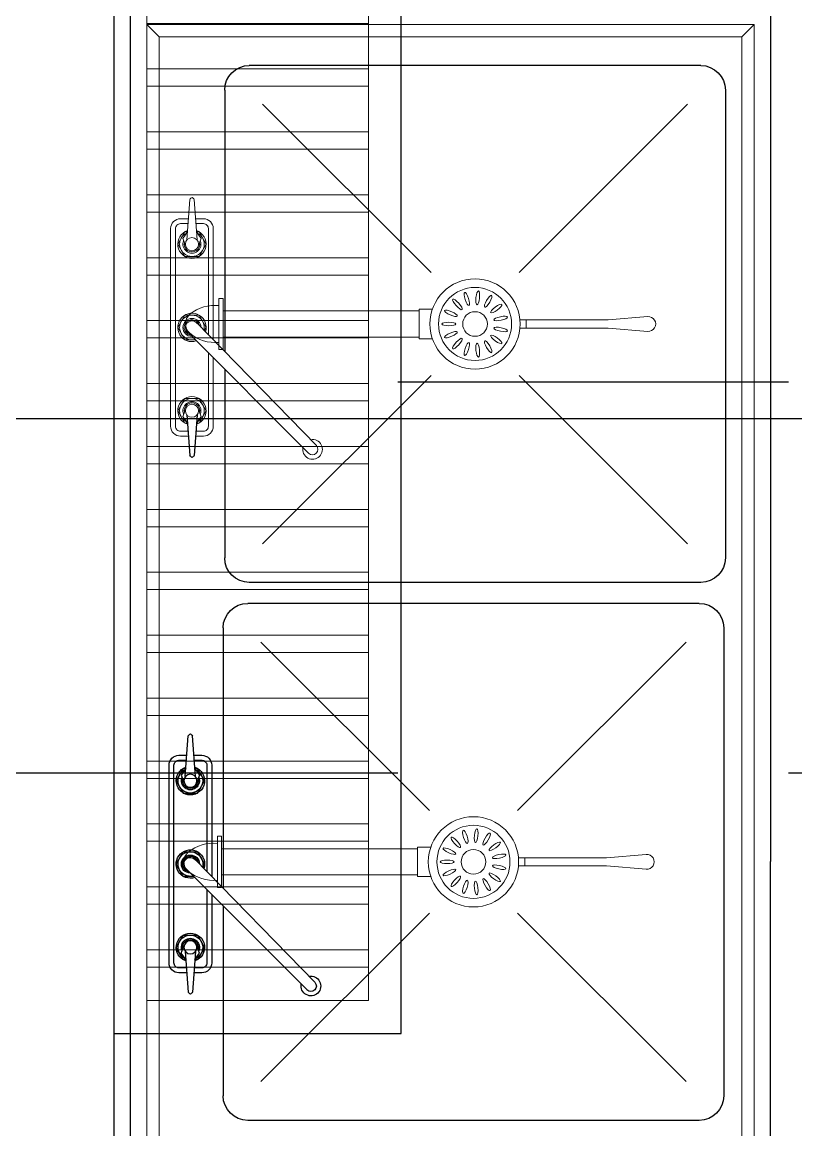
# Model space of a CAD drawing. Header units: millimetres. Extents: x 12325263 to 13848842, y -1463133 to 573208.
# Drawn here: x 12569685 to 12570628, y -836253 to -834904 of the extents above; entities that cross this region are included whole.
import ezdxf
from ezdxf.xclip import XClip

# ---------------------------------------------------------------- set-up
doc = ezdxf.new("R2010")
doc.units = ezdxf.units.MM
doc.header["$LTSCALE"] = 1000
doc.header["$XCLIPFRAME"] = 0
doc.linetypes.add('DASHED', pattern=[19.05, 12.7, -6.35])
doc.linetypes.add('DOTE', pattern=[2.42, 2, -0.2, 0.02, -0.2])
for name, color, linetype in [('A-AXIS', 16, 'DOTE'), ('A-WALL', 5, 'Continuous'), ('fur202301', 252, 'Continuous'), ('WALL', 5, 'Continuous'), ('WALL-SHATCH', 8, 'Continuous'), ('建筑-楼板开洞', 251, 'Continuous')]:
    doc.layers.add(name, color=color, linetype=linetype)

# ---------------------------------------------------------------- blocks, each defined once
blk = doc.blocks.new('adgshg13-A$C7F010FC0')
at = {"layer": 'WALL-SHATCH'}
h = blk.add_hatch(color=256, dxfattribs=at)
h.dxf.hatch_style = 1
h.paths.add_polyline_path([(-60384.2, -16880.9), (-763.2, 197.5), (12587.6, -13153.3), (12587.6, -157996), (-162964.9, -188820.4), (-171262.4, -180522.9), (-171262.4, -31310.9), (-150707.2, -10755.7), (-131860.1, -7980.9), (-99162.4, -7980.9), (-99162.4, -4980.9), (-76620.4, -4980.9), (-70107.7, -16880.9)], flags=16)
h.paths.add_polyline_path([(-60091.2, -16380.9), (-646.9, 646.9), (12987.6, -12987.6), (12987.6, -158331.9), (-163100.6, -189250.4), (-171662.4, -180688.6), (-171662.4, -31145.2), (-150777.9, -10260.7), (-131896.7, -7480.9), (-99562.4, -7480.9), (-99562.4, -4580.9), (-76365.6, -4580.9), (-69907.5, -16380.9)])
blk = doc.blocks.new('A$C4C7A72D3')
at = {"layer": 'WALL', "color": 1}
blk.add_blockref('adgshg13-A$C7F010FC0', (210433, 205503.6), dxfattribs=at)
blk = doc.blocks.new('qlzw')
at = {"layer": 'A-AXIS'}
blk.add_line((12411416.8, 1046489.8), (12486866.8, 1046489.8), dxfattribs=at)
blk = doc.blocks.new('asdgagrfffff')
for p, q in [((-22389.4, -2914.1), (-22438.9, -2917.7)), ((-22399.3, -2914.8), (-22391.3, -2909.1)), ((-22391.3, -2909.1), (-22381.9, -2912.7)), ((-22129.6, -3062.4), (-22278.1, -2913.8)), ((-22174.3, -2909.1), (-22183.8, -2912.7)), ((-22176.2, -2914.1), (-22126.8, -2917.7)), ((-22166.3, -2914.8), (-22174.3, -2909.1)), ((-22389.4, -2926.4), (-22438.9, -2922.9)), ((-22399.3, -2925.7), (-22391.3, -2931.5)), ((-22391.3, -2931.5), (-22381.9, -2927.9)), ((-22138.8, -3071.9), (-22289.1, -2925.3)), ((-22174.3, -2931.5), (-22183.8, -2927.9)), ((-22176.2, -2926.4), (-22126.8, -2922.9)), ((-22166.3, -2925.7), (-22174.3, -2931.5))]:
    blk.add_line(p, q)
for points in [[(-22150.3, -2916.1), (-22150.3, -2906.3, 0.414214), (-22162.3, -2894.3), (-22403.3, -2894.3, 0.414214), (-22415.3, -2906.3), (-22415.3, -2916.1)], [(-22156.3, -2915.6), (-22156.3, -2906.3, 0.414214), (-22162.3, -2900.3), (-22403.3, -2900.3, 0.414214), (-22409.3, -2906.3), (-22409.3, -2915.6)], [(-22415.3, -2924.5), (-22415.3, -2934.3, 0.414214), (-22403.3, -2946.3), (-22267.6, -2946.3)], [(-22409.3, -2924.9), (-22409.3, -2934.3, 0.414214), (-22403.3, -2940.3), (-22273.7, -2940.3)], [(-22251.7, -2940.3), (-22162.3, -2940.3, 0.414214), (-22156.3, -2934.3), (-22156.3, -2924.9)], [(-22245.7, -2946.3), (-22162.3, -2946.3, 0.414214), (-22150.3, -2934.3), (-22150.3, -2924.5)]]:
    blk.add_lwpolyline(points, format="xyb")
for points in [[(-22399.3, -2914.8), (-22399.3, -2911.6), (-22384.3, -2903), (-22369.3, -2911.6), (-22369.3, -2928.9), (-22384.3, -2937.6), (-22399.3, -2928.9), (-22399.3, -2925.7)], [(-22267.8, -2924.1), (-22267.8, -2911.6), (-22282.8, -2903), (-22297.8, -2911.6), (-22297.8, -2928.9), (-22282.8, -2937.6), (-22278.8, -2935.3)], [(-22166.3, -2914.8), (-22166.3, -2911.6), (-22181.3, -2903), (-22196.3, -2911.6), (-22196.3, -2928.9), (-22181.3, -2937.6), (-22166.3, -2928.9), (-22166.3, -2925.7)]]:
    blk.add_lwpolyline(points)
for centre in [(-22384.3, -2920.3), (-22181.3, -2920.3)]:
    blk.add_circle(centre, 8)
for centre, radius, start, end in [((-22384.3, -2920.3), 17.3, 197.9873, 162.0127), ((-22384.3, -2920.3), 15, 201.6352, 158.3648), ((-22384.3, -2920.3), 11, 247.3798, 112.6202), ((-22384.3, -2920.3), 9.5, 258.0456, 101.9544), ((-22282.8, -2920.3), 17.3, 342.1747, 288.4307), ((-22282.8, -2920.3), 15, 346.8271, 283.7584), ((-22282.8, -2920.3), 11, 0.9822, 269.5265), ((-22282.8, -2920.3), 9.5, 11.3739, 259.0473), ((-22282.8, -2920.3), 8, 36.4147, 232.9591), ((-22181.3, -2920.3), 17.3, 17.9873, 342.0127), ((-22181.3, -2920.3), 15, 21.6352, 338.3648), ((-22181.3, -2920.3), 11, 67.3798, 292.6202), ((-22181.3, -2920.3), 9.5, 78.0456, 281.9544), ((-22434.6, -2924.1), 7.79, 123.9817, 150.4041), ((-22434.6, -2916.4), 7.79, 209.5959, 236.0183), ((-22131.1, -2924.1), 7.79, 29.5959, 56.0183), ((-22131.1, -2916.4), 7.79, 303.9817, 330.4041), ((-22134.2, -3067.1), 12, 169.3341, 101.3715), ((-22134.2, -3067.1), 6.65, 226.0134, 46.0134)]:
    blk.add_arc(centre, radius, start, end)
blk = doc.blocks.new('asdgag2019070316031892482')
for p, q in [((0, 30), (2100, 30)), ((0, 10), (2100, 10)), ((505.8, -59), (555.3, -62.5)), ((505.8, -71.3), (555.3, -67.7)), ((110, -105), (428.7, -105)), ((450.3, -105), (680, -105)), ((765.4, -103.1), (1082.6, -103.1)), ((1104.1, -103.1), (1335.4, -103.1)), ((735.4, -683.1), (735.4, -133.1)), ((1365.4, -683.1), (1365.4, -133.1)), ((80, -685), (80, -135)), ((710, -685), (710, -135)), ((110, -715), (680, -715)), ((765.4, -713.1), (1335.4, -713.1)), ((0, -770), (1050, -770)), ((2100, -770), (1050, -770))]:
    blk.add_line(p, q)
at = {"lineweight": 0}
for p, q in [((45, -25), (30, -10)), ((282.7, -59.7), (290.7, -53.9)), ((290.7, -53.9), (300.1, -57.5)), ((507.7, -53.9), (498.2, -57.5)), ((515.7, -59.7), (507.7, -53.9)), ((292.6, -59), (243.1, -62.5)), ((552.5, -207.2), (403.9, -58.7)), ((292.6, -71.3), (243.1, -67.7)), ((282.7, -70.6), (290.7, -76.3)), ((290.7, -76.3), (300.1, -72.7)), ((543.2, -216.8), (392.9, -70.1)), ((507.7, -76.3), (498.2, -72.7)), ((515.7, -70.6), (507.7, -76.3)), ((30, -750), (45, -735))]:
    blk.add_line(p, q, dxfattribs=at)
at = {"color": 1, "lineweight": 0}
for p, q in [((363.9, -103), (363.9, -98)), ((426.1, -98), (363.9, -98)), ((426.1, -103), (363.9, -103)), ((395, -105), (395, -105)), ((426.1, -103), (426.1, -98)), ((1019.3, -101.1), (1019.3, -96.1)), ((1081.5, -96.1), (1019.3, -96.1)), ((1081.5, -101.1), (1019.3, -101.1)), ((1034.4, -101.1), (1034.4, -340.1)), ((1066.4, -101.1), (1066.4, -340.1)), ((1081.5, -101.1), (1081.5, -96.1)), ((377, -342), (413, -342)), ((1032.4, -340.1), (1032.4, -356.1)), ((1032.4, -340.1), (1068.4, -340.1)), ((1068.4, -340.1), (1068.4, -356.1))]:
    blk.add_line(p, q, dxfattribs=at)
at = {"color": 1, "lineweight": 0, "ltscale": 3}
for p, q in [((379, -103), (379, -342)), ((411, -103), (411, -342)), ((377, -342), (377, -358)), ((413, -342), (413, -358)), ((390, -464.8), (390, -472.4)), ((400, -464.8), (400, -472.4)), ((1045.4, -462.8), (1045.4, -470.5)), ((1045.4, -470.5), (1055.4, -470.5)), ((1055.4, -462.8), (1055.4, -470.5)), ((390, -472.4), (400, -472.4))]:
    blk.add_line(p, q, dxfattribs=at)
at = {"color": 1, "lineweight": 9}
for p, q in [((332.3, -356.4), (127.3, -151)), ((662.7, -151), (457.7, -356.4)), ((987.7, -354.4), (782.7, -149.1)), ((1318.1, -149.1), (1113.1, -354.4)), ((332.3, -463.6), (127.3, -669)), ((662.7, -669), (457.7, -463.6)), ((987.7, -461.7), (782.7, -667.1)), ((1318.1, -667.1), (1113.1, -461.7))]:
    blk.add_line(p, q, dxfattribs=at)
at = {"lineweight": 0}
for points in [[(2075, -750), (2075, -10), (30, -10), (30, -750), (1050, -750), (2075, -750)], [(2060, -735), (2060, -25), (45, -25), (45, -735), (2060, -735)], [(282.7, -59.7), (282.7, -56.5), (297.7, -47.8), (312.7, -56.5), (312.7, -73.8), (297.7, -82.4), (282.7, -73.8), (282.7, -70.6)], [(414.2, -68.9), (414.2, -56.5), (399.2, -47.8), (384.2, -56.5), (384.2, -73.8), (399.2, -82.4), (403.2, -80.1)], [(515.7, -59.7), (515.7, -56.5), (500.7, -47.8), (485.7, -56.5), (485.7, -73.8), (500.7, -82.4), (515.7, -73.8), (515.7, -70.6)]]:
    blk.add_lwpolyline(points, dxfattribs=at)
for points in [[(531.7, -60.9), (531.7, -51.1, 0.414214), (519.7, -39.1), (278.7, -39.1, 0.414214), (266.7, -51.1), (266.7, -60.9)], [(525.7, -60.5), (525.7, -51.1, 0.414214), (519.7, -45.1), (278.7, -45.1, 0.414214), (272.7, -51.1), (272.7, -60.5)], [(266.7, -69.3), (266.7, -79.1, 0.414214), (278.7, -91.1), (414.5, -91.1)], [(272.7, -69.7), (272.7, -79.1, 0.414214), (278.7, -85.1), (408.3, -85.1)], [(430.4, -85.1), (519.7, -85.1, 0.414214), (525.7, -79.1), (525.7, -69.7)], [(436.4, -91.1), (519.7, -91.1, 0.414214), (531.7, -79.1), (531.7, -69.3)]]:
    blk.add_lwpolyline(points, format="xyb", dxfattribs=at)
at = {"color": 1, "lineweight": 0, "ltscale": 3}
for points in [[(1045.4, -570.2), (1045.4, -470.5)], [(1055.4, -470.5), (1055.4, -570.2)], [(390, -572.2), (390, -472.4)], [(400, -472.4), (400, -572.2)]]:
    blk.add_lwpolyline(points, dxfattribs=at)
for points in [[(400, -572.2), (404, -620.4, -1.085598), (386, -620.4), (390, -572.2)], [(1055.4, -570.2), (1059.4, -618.5, -1.085598), (1041.4, -618.5), (1045.4, -570.2)]]:
    blk.add_lwpolyline(points, format="xyb", dxfattribs=at)
at = {"lineweight": 0}
for centre in [(297.7, -65.1), (500.7, -65.1)]:
    blk.add_circle(centre, 8, dxfattribs=at)
at = {"color": 1, "lineweight": 0}
for centre, radius in [((395, -410), 55), ((1050.4, -408.1), 55), ((1050.4, -408.1), 44.5), ((395, -410), 44.5), ((395, -410), 15), ((1050.4, -408.1), 15)]:
    blk.add_circle(centre, radius, dxfattribs=at)
at = {"lineweight": 0}
for centre, radius, start, end in [((297.7, -65.1), 17.3, 197.9873, 162.0127), ((297.7, -65.1), 15, 201.6352, 158.3648), ((399.2, -65.1), 17.3, 342.1747, 288.4307), ((399.2, -65.1), 15, 346.8271, 283.7584), ((500.7, -65.1), 17.3, 17.9873, 342.0127), ((500.7, -65.1), 15, 21.6352, 338.3648), ((247.5, -69), 7.79, 123.9817, 150.4041), ((247.5, -61.3), 7.79, 209.5959, 236.0183), ((297.7, -65.1), 11, 247.3798, 112.6202), ((297.7, -65.1), 9.5, 258.0456, 101.9544), ((399.2, -65.1), 11, 0.9822, 269.5265), ((399.2, -65.1), 9.5, 11.3739, 259.0473), ((399.2, -65.1), 8, 36.4147, 232.9591), ((500.7, -65.1), 11, 67.3798, 292.6202), ((500.7, -65.1), 9.5, 78.0456, 281.9544), ((547.8, -212), 12, 169.3341, 101.3715), ((547.8, -212), 6.65, 226.0134, 46.0134)]:
    blk.add_arc(centre, radius, start, end, dxfattribs=at)
at = {"color": 1, "lineweight": 0}
for centre, radius, start, end in [((420.1, -92.9), 47.8, 140.5844, 186.6414), ((394.8, -72.1), 15, 40.4249, 140.5844), ((369.8, -93.3), 47.8, 354.3678, 40.4249), ((1075.5, -90.9), 47.8, 140.5844, 186.6414), ((1050.2, -70.1), 15, 40.4249, 140.5844), ((1025.2, -91.4), 47.8, 354.3678, 40.4249)]:
    blk.add_arc(centre, radius, start, end, dxfattribs=at)
for centre, radius, start, end in [((550.9, -69), 7.79, 29.5959, 56.0183), ((550.9, -61.3), 7.79, 303.9817, 330.4041), ((110, -135), 30, 90, 180), ((680, -135), 30, 0, 90), ((765.4, -133.1), 30, 90, 180), ((1335.4, -133.1), 30, 0, 90), ((110, -685), 30, 180, 270), ((680, -685), 30, 270, 0), ((765.4, -683.1), 30, 180, 270), ((1335.4, -683.1), 30, 270, 0)]:
    blk.add_arc(centre, radius, start, end)
at = {"color": 1, "lineweight": 0, "extrusion": (0, 0, -1)}
for centre, major_axis in [((382, -380.7), (-3.44, 7.73)), ((395, -378), (0, 8.47)), ((408, -380.7), (3.44, 7.73)), ((1037.4, -378.8), (-3.44, 7.73)), ((1050.4, -376), (0, 8.47)), ((1063.4, -378.8), (3.44, 7.73)), ((371.2, -388.6), (-6.29, 5.67)), ((418.8, -388.6), (6.29, 5.67)), ((1026.6, -386.6), (-6.29, 5.67)), ((1074.2, -386.6), (6.29, 5.67)), ((364.5, -400.1), (-8.05, 2.62)), ((425.5, -400.1), (8.05, 2.62)), ((1019.9, -398.2), (-8.05, 2.62)), ((1080.9, -398.2), (8.05, 2.62))]:
    blk.add_ellipse(centre, major_axis=major_axis, ratio=0.257052, dxfattribs=at)
for centre, major_axis in [((363.1, -413.3), (8.42, 0.89)), ((426.9, -413.3), (-8.42, 0.89)), ((1018.5, -411.4), (8.42, 0.89)), ((1082.2, -411.4), (-8.42, 0.89)), ((367.3, -426), (7.33, 4.23)), ((376.2, -435.9), (4.98, 6.85)), ((413.8, -435.9), (-4.98, 6.85)), ((422.7, -426), (-7.33, 4.23)), ((1022.6, -424.1), (7.33, 4.23)), ((1031.6, -434), (4.98, 6.85)), ((1043.7, -439.4), (1.76, 8.28)), ((1057, -439.4), (-1.76, 8.28)), ((1069.2, -434), (-4.98, 6.85)), ((1078.1, -424.1), (-7.33, 4.23)), ((388.3, -441.3), (1.76, 8.28)), ((401.7, -441.3), (-1.76, 8.28))]:
    blk.add_ellipse(centre, major_axis=major_axis, ratio=0.257052, start_param=3.141593, end_param=9.424778, dxfattribs=at)
at = {"color": 1, "linetype": 'DASHED', "lineweight": 0}
blk.add_blockref('asdgagrfffff', (23335.9, 2857.1), dxfattribs=at)
blk = doc.blocks.new('*U1570')
at = {"lineweight": 9}
h = blk.add_hatch(dxfattribs=at)
h.set_pattern_fill('NEW', color=1, scale=300, pattern_type=2)
h.set_pattern_definition([(90, (-464.88, -2393.99), (-76.6667, 5e-15), []), (90, (-443.77, -2393.99), (-76.6667, 5e-15), [])])
h.paths.add_polyline_path([(-654.2, -40), (887.8, -40), (887.8, -310), (-654.2, -310)])
at = {"color": 1, "lineweight": 9}
for p, q in [((-602.7, -40), (-621.7, -40)), ((-621.7, -310), (-602.7, -310))]:
    blk.add_line(p, q, dxfattribs=at)
at = {"lineweight": 25}
blk.add_lwpolyline([(-694.2, -350), (927.8, -350), (927.8, 0), (-694.2, 0)], close=True, dxfattribs=at)
at = {"color": 1, "lineweight": 9}
for points in [[(-654.2, -310), (887.8, -310), (887.8, -40), (-654.2, -40)], [(-654.2, -40), (887.8, -40), (887.8, -310), (-654.2, -310)]]:
    blk.add_lwpolyline(points, close=True, dxfattribs=at)
blk = doc.blocks.new('sdfgsdffhg')
at = {"layer": 'fur202301', "rotation": 90}
blk.add_blockref('*U1570', (-11286.7, 38615.1, 0), dxfattribs=at)
at = {"layer": 'fur202301', "xscale": -1, "rotation": 90}
blk.add_blockref('asdgag2019070316031892482', (-11256.8, 39180.3, 0), dxfattribs=at)

msp = doc.modelspace()

# ---------------------------------------------------------------- block references
ref = msp.add_blockref('A$C4C7A72D3', (12385714.9, -906209.5), dxfattribs=dict(rotation=350.041249254255))
XClip(ref).set_block_clipping_path([(223442.8584877662, 85923.1187333744), (220542.7961432356, 85923.1422391906), (220542.8579492103, 89292.823275506), (211526.9150355905, 89292.8101311298), (210631.4331447985, 94392.8080583527), (206113.3685902953, 94392.8025418455), (206001.4315187763, 95030.3127344656), (204376.2826588508, 94744.9613686837), (203364.4570056833, 100506.9030052917), (197947.3947122637, 99555.7482674252), (192482.3428474721, 130679.4765393781), (190118.7804593667, 130264.4504016289), (191623.4071957469, 121695.6427078634), (177046.6486519482, 119136.2011700841), (175707.6223907359, 126760.8483765714), (173902.988371335, 128026.4039125028), (169528.3854461554, 127258.2903269802), (169070.0967394859, 129868.3614864857), (163308.2517458182, 128856.6693391807), (163766.52659606, 126246.6171700556), (159679.1795131005, 125528.9180921423), (170669.6888374612, 62935.797914044), (167222.1989369914, 62330.4650948944), (167939.7759490944, 58243.6808593175), (171386.9528796654, 58848.2912487988), (172857.0656793863, 50477.0032648193), (165962.5026008021, 49266.4230898353), (168037.7813034765, 37447.1796448426), (140649.9584970828, 32638.2390106404), (115387.9799239188, 28202.5781787895), (95598.7254695911, 140907.4332163476), (226939.476109907, 163968.8668500402), (240128.6952811591, 88852.8973128139)])

# ---------------------------------------------------------------- next in the draw order: hatches: boundary and pattern name
at = {"layer": '建筑-楼板开洞'}
h = msp.add_hatch(dxfattribs=at)
h.set_pattern_fill('DASH', color=256, scale=500)
h.set_pattern_definition([(0, (0, 0), (476.25, 476.25), [476.25, -476.25])])
h.paths.add_polyline_path([(12597696.7, -842386.8), (12590696.8, -842386.9), (12590697.1, -843986.8), (12595796.8, -843986.9), (12595797.1, -849736.9), (12588796.8, -849736.8), (12588796.8, -851936.8), (12564896.8, -851936.8), (12564896.8, -816186.8), (12568846.8, -816186.8), (12568846.8, -816040), (12568846.8, -807536.8), (12574696.8, -807536.8), (12574696.8, -810386.8), (12575896.8, -810386.8), (12579055.2, -810386.8), (12580496.9, -811828.2), (12580696.9, -819086.9), (12595696.9, -819086.7), (12595696.9, -812786.8), (12597696.7, -812786.8)])

# ---------------------------------------------------------------- next in the draw order: block references
at = {"color": 2}
msp.add_blockref('qlzw', (133430, -1881876.5), dxfattribs=at)

# ---------------------------------------------------------------- next in the draw order: block references
msp.add_blockref('sdfgsdffhg', (12581083.9, -874056.8, 0))

# ---------------------------------------------------------------- next in the draw order: linework, layer by layer
at = {"layer": 'A-WALL'}
msp.add_line((12569796.8, -834136.8), (12569796.8, -836636.8), dxfattribs=at)

doc.saveas('drawing.dxf')
